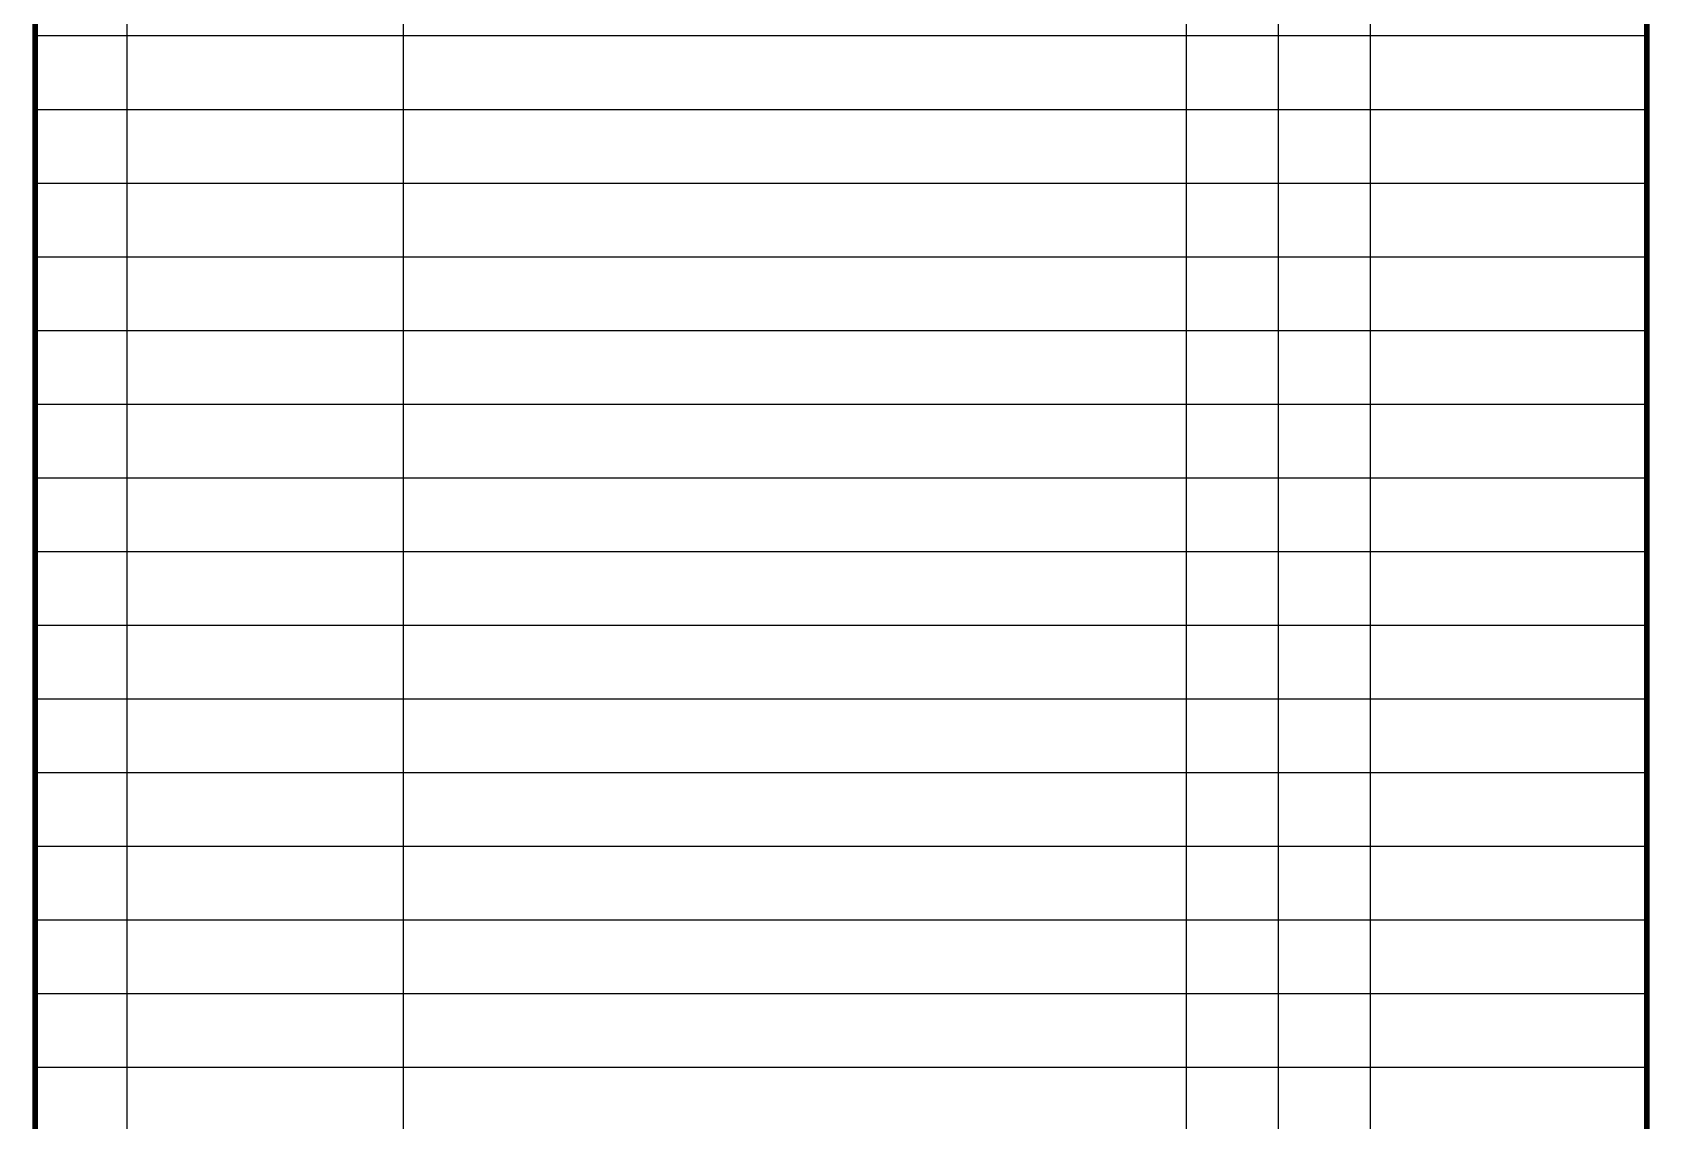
# Model space of a CAD drawing. Extents: x 913510 to 997610, y -270398 to 254224.
# Drawn here: x 970812 to 988351, y 224051 to 235854 of the extents above; entities that cross this region are included whole.
import ezdxf

# ---------------------------------------------------------------- set-up
doc = ezdxf.new("R2010")
doc.units = 0
doc.header["$LTSCALE"] = 1000
doc.header["$MEASUREMENT"] = 0

msp = doc.modelspace()

# ---------------------------------------------------------------- linework, layer by layer
for p, q in [((971840, 211043), (971840, 249198)), ((974837, 211043), (974837, 249198)), ((983327, 211043), (983327, 249198)), ((984326, 211043), (984326, 249198)), ((985324, 211043), (985324, 249198)), ((988321, 235814), (970842, 235814)), ((988321, 235014), (970842, 235014)), ((988321, 234215), (970842, 234215)), ((988321, 233416), (970842, 233416)), ((988321, 232617), (970842, 232617)), ((988321, 231818), (970842, 231818)), ((988321, 231019), (970842, 231019)), ((988321, 230220), (970842, 230220)), ((988321, 229421), (970842, 229421)), ((988321, 228622), (970842, 228622)), ((988321, 227823), (970842, 227823)), ((988321, 227024), (970842, 227024)), ((988321, 226225), (970842, 226225)), ((988321, 225426), (970842, 225426)), ((988321, 224627), (970842, 224627))]:
    msp.add_line(p, q)
at = {"const_width": 59.9}
msp.add_lwpolyline([(970842, 249198), (988321, 249198), (988321, 211043), (970842, 211043)], close=True, dxfattribs=at)

doc.saveas('drawing.dxf')
